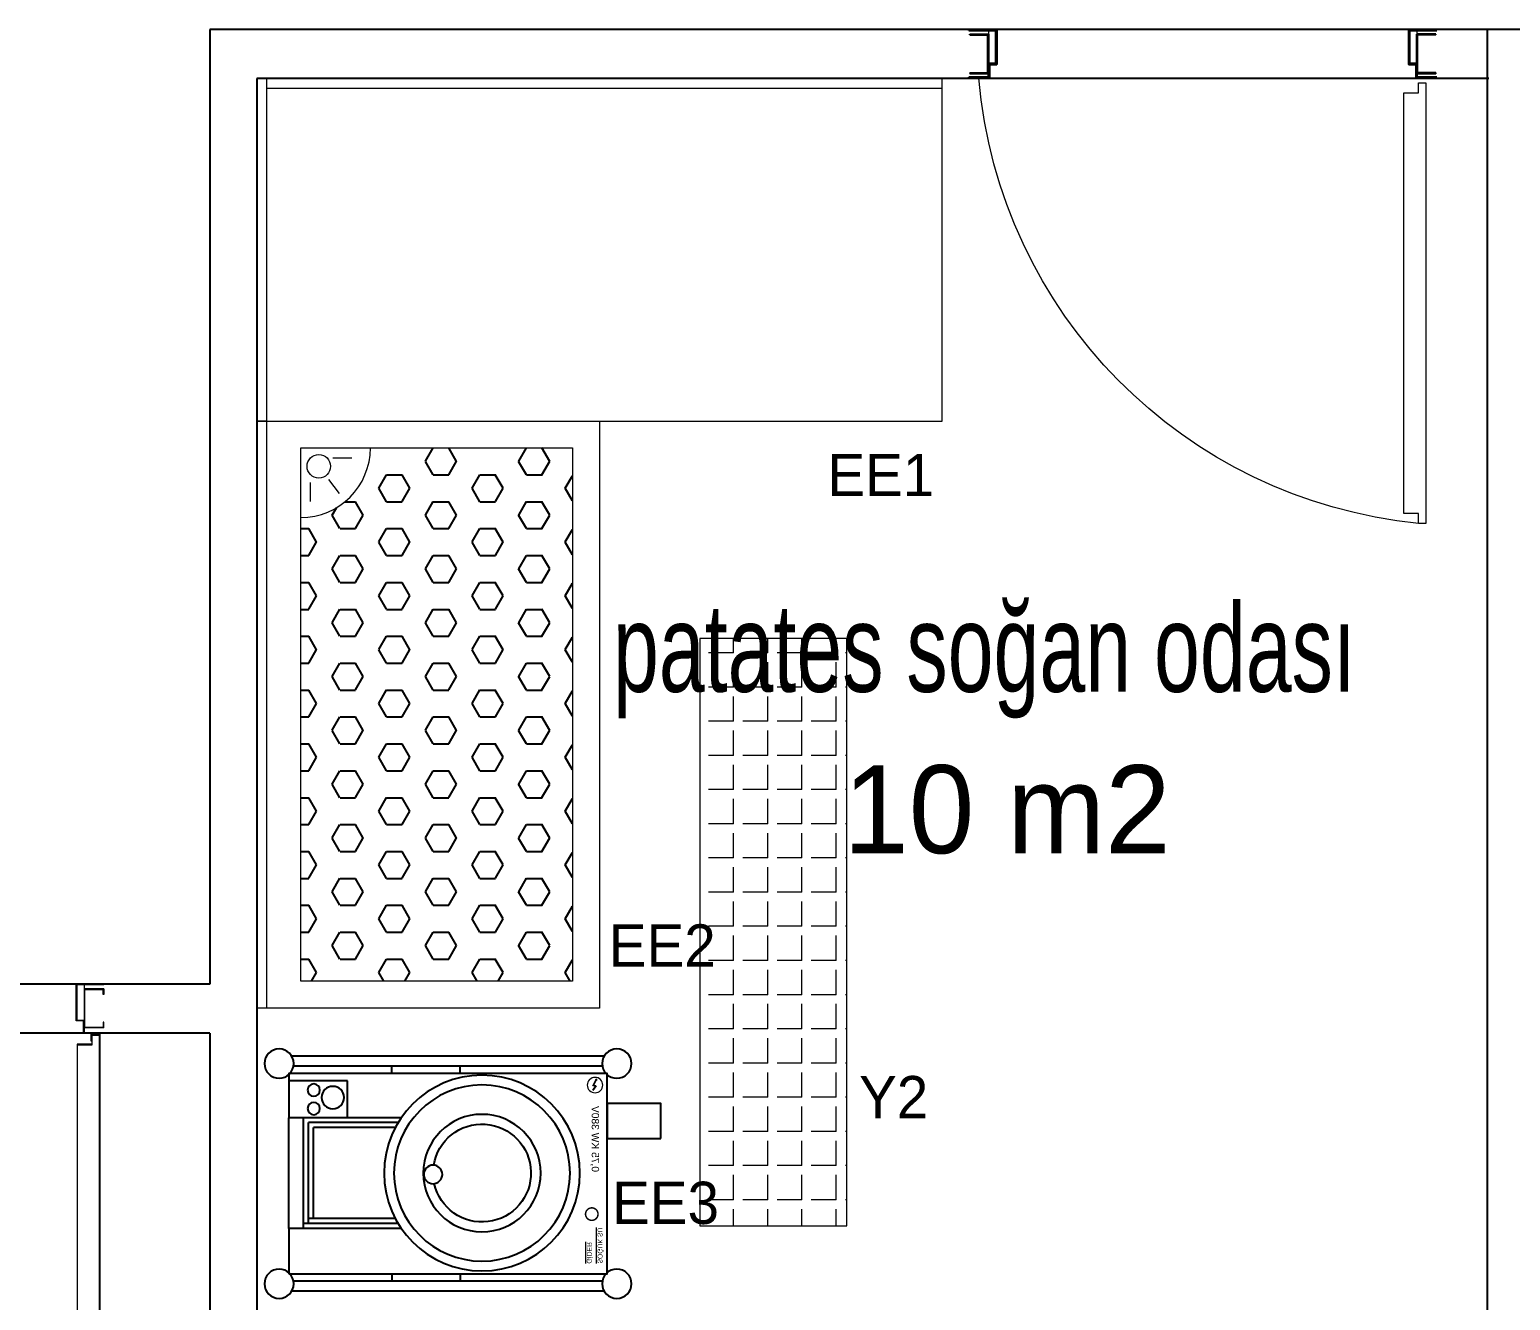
# Model space of a CAD drawing. Header units: millimetres. Extents: x 65390 to 71510, y 46362 to 50796.
# Drawn here: x 69173.1 to 69475.6, y 48489.8 to 48749.6 of the extents above; entities that cross this region are included whole.
import ezdxf
from ezdxf.enums import TextEntityAlignment as Align

# ---------------------------------------------------------------- set-up
doc = ezdxf.new("R2010")
doc.units = ezdxf.units.MM
for name, color, linetype, lineweight in [('IC KAPILI 1050', 140, 'Continuous', 0), ('MIM_Sktürk', 251, 'Continuous', 9), ('TES_SU', 150, 'Continuous', 25)]:
    doc.layers.add(name, color=color, linetype=linetype, lineweight=lineweight)
doc.layers.add('Kıtc-002 Çizgi', color=7, linetype='Continuous')
doc.layers.add('ODP', color=110, linetype='Continuous')
doc.styles.get("Standard").update_dxf_attribs({"font": 'arial.ttf'})
doc.styles.add('TAKSİM', font='GOTHIC.TTF', dxfattribs={"height": 20})

# ---------------------------------------------------------------- blocks, each defined once
blk = doc.blocks.new('A$C62570291')
at = {"color": 3, "lineweight": 0}
for p, q in [((104.53, 239.59), (104.68, 239.59)), ((105.48, 235.54), (105.48, 239.54)), ((105.48, 239.54), (105.48, 235.54)), ((105.48, 239.54), (106.68, 239.54)), ((105.63, 239.54), (105.63, 239.54)), ((105.63, 235.69), (105.63, 239.39)), ((106.68, 239.39), (105.63, 239.39)), ((106.68, 239.54), (106.68, 239.39)), ((112.28, 239.54), (112.28, 239.39)), ((113.48, 239.54), (112.28, 239.54)), ((112.28, 239.39), (113.33, 239.39)), ((113.33, 239.54), (113.33, 239.54)), ((113.33, 235.69), (113.33, 239.39)), ((113.48, 239.54), (113.48, 235.54)), ((114.63, 239.59), (114.48, 239.59)), ((105.48, 235.54), (113.48, 235.54)), ((113.33, 235.69), (105.63, 235.69)), ((105.48, 118.53), (105.48, 114.53)), ((105.48, 114.53), (105.48, 118.53)), ((105.48, 118.53), (113.48, 118.53)), ((105.63, 118.38), (105.63, 114.68)), ((113.33, 118.38), (105.63, 118.38)), ((113.33, 118.38), (113.33, 114.68)), ((113.48, 114.53), (113.48, 118.53)), ((104.53, 114.48), (104.68, 114.48)), ((105.48, 114.53), (106.68, 114.53)), ((106.68, 114.68), (105.63, 114.68)), ((105.63, 114.53), (105.63, 114.53)), ((106.68, 114.53), (106.68, 114.68)), ((112.28, 114.68), (113.33, 114.68)), ((112.28, 114.53), (112.28, 114.68)), ((113.48, 114.53), (112.28, 114.53)), ((113.33, 114.53), (113.33, 114.53)), ((114.63, 114.48), (114.48, 114.48))]:
    blk.add_line(p, q, dxfattribs=at)
at = {"color": 7, "lineweight": 0}
for p, q in [((104.68, 235.54), (105.48, 235.54)), ((104.68, 118.53), (105.48, 118.53))]:
    blk.add_line(p, q, dxfattribs=at)
at = {"color": 3, "lineweight": 0}
for points in [[(114.63, 239.59), (114.63, 235.39), (112.03, 235.39), (112.03, 233.89), (104.53, 233.89), (104.53, 239.59)], [(104.68, 239.59), (104.68, 234.04), (111.88, 234.04), (111.88, 235.54), (114.48, 235.54), (114.48, 239.59)], [(114.63, 114.48), (114.63, 118.68), (112.03, 118.68), (112.03, 120.18), (104.53, 120.18), (104.53, 114.48)], [(104.68, 114.48), (104.68, 120.03), (111.88, 120.03), (111.88, 118.53), (114.48, 118.53), (114.48, 114.48)]]:
    blk.add_lwpolyline(points, dxfattribs=at)
at = {"color": 2, "lineweight": 0}
for points in [[(116.21, 236.96), (114.71, 236.96), (114.71, 238.76), (148.13, 238.76), (148.13, 236.96), (146.63, 236.96), (146.63, 237.08), (148.01, 237.08), (148.01, 238.64), (114.83, 238.64), (114.83, 237.08), (116.21, 237.08)], [(114.83, 238.58), (114.83, 237.08), (116.83, 237.08), (116.83, 234.08), (146.01, 234.08), (146.01, 237.08), (148.01, 237.08), (148.01, 238.58), (147.89, 238.58), (147.89, 237.2), (145.89, 237.2), (145.89, 234.2), (116.95, 234.2), (116.95, 237.2), (114.95, 237.2), (114.95, 238.58)], [(114.83, 115.49), (114.83, 116.99), (116.83, 116.99), (116.83, 119.99), (201.83, 119.99), (201.83, 116.99), (203.83, 116.99), (203.83, 115.49), (203.71, 115.49), (203.71, 116.87), (201.71, 116.87), (201.71, 119.87), (116.95, 119.87), (116.95, 116.87), (114.95, 116.87), (114.95, 115.49)], [(116.21, 117.11), (114.71, 117.11), (114.71, 115.31), (203.95, 115.31), (203.95, 117.11), (202.45, 117.11), (202.45, 116.99), (203.83, 116.99), (203.83, 115.43), (114.83, 115.43), (114.83, 116.99), (116.21, 116.99)]]:
    blk.add_lwpolyline(points, close=True, dxfattribs=at)
for centre, radius, start, end in [((110.08, 242.44), 38.44, 276.7975, 351.8055), ((102.5, 102.5), 102.5, 8.1945, 83.2025)]:
    blk.add_arc(centre, radius, start, end, dxfattribs=at)
blk = doc.blocks.new('A$C45FF6976')
at = {"color": 7}
for p, q in [((91.66, 91.55), (92.46, 91.55)), ((101.26, 91.55), (100.46, 91.55)), ((91.66, 4.05, 0), (92.46, 4.05, 0)), ((101.26, 4.05, 0), (100.46, 4.05, 0))]:
    blk.add_line(p, q, dxfattribs=at)
at = {"layer": 'IC KAPILI 1050', "color": 2}
for p, q in [((90.51, 93.4), (0.48, 93.4)), ((0.48, 93.4), (0.48, 91.9)), ((0.48, 91.9), (2.48, 91.9)), ((2.48, 91.9), (2.48, 88.9)), ((2.48, 88.9), (88.51, 88.9))]:
    blk.add_line(p, q, dxfattribs=at)
at = {"layer": 'IC KAPILI 1050'}
for p, q in [((88.51, 88.9), (88.51, 91.9)), ((88.51, 91.9), (90.51, 91.9)), ((90.51, 91.9), (90.51, 93.4))]:
    blk.add_line(p, q, dxfattribs=at)
at = {"layer": 'IC KAPILI 1050', "color": 2}
blk.add_arc((100.05, 101.74, 0), 100.05, 185.6429, 265.1027, dxfattribs=at)
at = {"layer": 'ODP', "color": 3}
for p, q in [((92.46, 95.4), (92.46, 91.55, -4)), ((92.46, 91.55), (92.46, 95.4)), ((92.61, 95.4, -4), (92.46, 95.4)), ((92.61, 95.4), (92.61, 91.7)), ((100.31, 95.4, -4), (100.46, 95.4)), ((100.31, 95.4), (100.31, 91.7)), ((100.46, 95.4), (100.46, 91.55, -4)), ((92.46, 91.55), (100.46, 91.55, -4)), ((100.46, 91.55, -4), (92.46, 91.55)), ((92.61, 91.7), (100.31, 91.7)), ((92.46, 4.05, 0), (92.46, 0.2, 0)), ((92.46, 0.2, 0), (92.46, 4.05, -4)), ((92.46, 4.05, 0), (100.46, 4.05, -4)), ((100.46, 4.05, -4), (92.46, 4.05, 0)), ((92.61, 3.9, 0), (100.31, 3.9, 0)), ((92.61, 0.2, 0), (92.61, 3.9, 0)), ((100.31, 0.2, 0), (100.31, 3.9, 0)), ((100.46, 0.2, 0), (100.46, 4.05, -4)), ((92.61, 0.2, -4), (92.46, 0.2, 0)), ((100.31, 0.2, -4), (100.46, 0.2, 0))]:
    blk.add_line(p, q, dxfattribs=at)
at = {"layer": 'ODP', "color": 3, "lineweight": 30}
for p, q in [((91.51, 0, 0), (91.66, 0, 0)), ((101.41, 0, 0), (101.26, 0, 0))]:
    blk.add_line(p, q, dxfattribs=at)
for points in [[(91.51, 95.6), (91.51, 91.4), (94.31, 91.4), (94.31, 89.9), (101.41, 89.9), (101.41, 95.6)], [(101.26, 95.6), (101.26, 90.05), (94.46, 90.05), (94.46, 91.55), (91.66, 91.55), (91.66, 95.6)]]:
    blk.add_lwpolyline(points, dxfattribs=at)
at = {"layer": 'ODP', "color": 3, "lineweight": 30, "elevation": 0}
for points in [[(91.51, 0), (91.51, 4.2), (94.31, 4.2), (94.31, 5.7), (101.41, 5.7), (101.41, 0)], [(101.26, 0), (101.26, 5.55), (94.46, 5.55), (94.46, 4.05), (91.66, 4.05), (91.66, 0)]]:
    blk.add_lwpolyline(points, dxfattribs=at)
blk = doc.blocks.new('A$C5D77726F')
at = {"layer": 'Kıtc-002 Çizgi'}
for p, q in [((5, 40), (3.5, 40)), ((46, 40), (47.5, 40)), ((14.33, 27.94), (14.33, 5)), ((15.33, 27.3), (15.33, 8)), ((35.93, 27.3), (35.93, 9)), ((36.93, 27.94), (36.93, 5)), ((5, 26), (3.5, 26)), ((16.33, 26.74), (16.33, 9)), ((34.93, 26.74), (34.93, 10)), ((46, 26), (47.5, 26)), ((36.93, 16.94), (44.48, 16.94)), ((44.48, 16.94), (44.48, 5)), ((16.33, 10), (34.93, 10)), ((14.33, 8), (36.93, 8)), ((15.33, 9), (35.93, 9)), ((14.33, 5), (36.93, 5))]:
    blk.add_line(p, q, dxfattribs=at)
blk.add_lwpolyline([(32.72, 80.96), (39.85, 80.96), (39.85, 70), (32.72, 70)], close=True, dxfattribs=at)
for points in [[(5, 5), (5, 70), (46, 70), (46, 5), (36.93, 5)], [(1.5, 69.4), (1.5, 5.6)], [(3.5, 69.04), (3.5, 5.96)], [(47.5, 69.04), (47.5, 5.96)], [(49.5, 69.4), (49.5, 5.6)], [(14.33, 5), (5, 5)]]:
    blk.add_lwpolyline(points, dxfattribs=at)
for centre, radius in [((3, 72), 3), ((48, 72), 3), ((25.63, 44.45), 20), ((25.63, 44.45), 18), ((25.63, 44.45), 12), ((25.35, 34.45), 1.9), ((41.06, 13.98), 2.29), ((38.81, 10.07), 1.26), ((42.6, 10.07), 1.26), ((3, 3), 3), ((48, 3), 3)]:
    blk.add_circle(centre, radius, dxfattribs=at)
blk.add_arc((25.63, 44.45), 10, 279.302, 257.4764, dxfattribs=at)
blk = doc.blocks.new('v-sg')
at = {"layer": 'TES_SU', "linetype": 'Continuous', "const_width": 1.2}
blk.add_lwpolyline([(-5, 0, 1), (5, 0, 1)], format="xyb", close=True, dxfattribs=at)
blk = doc.blocks.new('A$C601B7985')
at = {"layer": 'MIM_Sktürk', "color": 1}
for p, q in [((43.49, 67.8, 10.3), (42.51, 67.12, 10.3)), ((42.54, 67.07, 10.3), (43.44, 67.7, 10.3)), ((43.44, 67.7, 10.3), (43.49, 67.12, 10.3)), ((43.54, 67.21, 10.3), (43.49, 67.8, 10.3)), ((43.49, 67.12, 10.3), (44.66, 67.72, 10.3)), ((44.63, 67.78, 10.3), (43.54, 67.21, 10.3)), ((44.87, 67.87, 10.3), (44.58, 67.85, 10.3)), ((44.58, 67.85, 10.3), (44.62, 67.79, 10.3)), ((44.62, 67.79, 10.3), (44.7, 67.65, 10.3)), ((44.66, 67.72, 10.3), (44.63, 67.78, 10.3)), ((44.87, 67.87, 10.3), (44.7, 67.65, 10.3))]:
    blk.add_line(p, q, dxfattribs=at)
blk.add_circle((43.61, 67.55, 10.3), 1.58, dxfattribs=at)
at = {"layer": 'MIM_Sktürk'}
blk.add_blockref('A$C5D77726F', (0, 0), dxfattribs=at)
at = {"layer": 'MIM_Sktürk', "linetype": 'Continuous', "xscale": 0.2549349402009376, "yscale": 0.2549349402009376, "zscale": 0.2549349402009376}
blk.add_blockref('v-sg', (17.24, 66.88), dxfattribs=at)
at = {"layer": 'MIM_Sktürk', "color": 1}
blk.add_text('0,75 KW 380V', height=1.5, dxfattribs=at).set_placement((25.84, 66.87))
at = {"layer": 'MIM_Sktürk', "lineweight": 5, "char_height": 1, "attachment_point": 1}
for s, insert in [('{\\L\\C5;SOĞUK SU}', (7.12, 69.07)), ('{\\L\\C5;GİDER}', (7.12, 66.87))]:
    blk.add_mtext_dynamic_manual_height_columns(s, width=14.9424, gutter_width=50, heights=[0], dxfattribs=dict(at, insert=insert))

msp = doc.modelspace()

# ---------------------------------------------------------------- hatches: boundary and pattern name
at = {"layer": 'Kıtc-002 Çizgi'}
h = msp.add_hatch(dxfattribs=at)
h.set_pattern_fill('HEX', color=254, style=0)
h.set_pattern_definition([(0, (-4887.048, -3166.4644), (0, 5.49926), [3.175, -6.35]), (120, (-4887.048, -3166.4644), (-4.76249886, -2.74963), [3.175, -6.35]), (60, (-4883.873, -3166.4644), (-4.76249886, 2.74963), [3.175, -6.35])])
edge = h.paths.add_edge_path()
edge.add_line((69284.012, 48664.062), (69284.012, 48555.062))
edge.add_line((69284.012, 48555.062), (69228.512, 48555.062))
edge.add_line((69228.512, 48555.062), (69228.512, 48649.846))
edge.add_arc((69228.512, 48664.062), 14.215, 270, 360)
edge.add_line((69242.727, 48664.062), (69284.012, 48664.062))
at = {"layer": 'MIM_Sktürk'}
h = msp.add_hatch(dxfattribs=at)
h.set_pattern_fill('ANGLE', color=256, angle=90)
h.set_pattern_definition([(90, (113972.005, -12377.848), (-6.985, 4e-16), [5.08, -1.905]), (180, (113972.005, -12377.848), (-9e-16, -6.985), [5.08, -1.905])])
h.paths.add_polyline_path([(69310.046, 48625.078), (69310.046, 48505.078), (69340.046, 48505.078), (69340.046, 48625.078)])

# ---------------------------------------------------------------- linework, layer by layer
for p, q in [((69209.912, 48749.562), (69209.912, 48554.425)), ((69471.238, 48749.562), (69209.912, 48749.562)), ((69732.238, 48749.562), (69470.912, 48749.562)), ((69470.912, 48749.562), (69470.912, 48357.539)), ((69219.512, 48739.562), (69219.512, 48357.562)), ((69471.238, 48739.562), (69219.512, 48739.562)), ((69209.912, 48554.425), (68958.512, 48554.425)), ((69209.912, 48544.425), (68958.512, 48544.425)), ((69209.912, 48544.425), (69209.912, 48357.539))]:
    msp.add_line(p, q)
for p, q in [((69235.064, 48662.023), (69238.951, 48662.023)), ((69230.375, 48656.962), (69230.375, 48653.135)), ((69234.139, 48657.579), (69236.36, 48654.74))]:
    msp.add_line(p, q, dxfattribs=at)
for points in [[(69219.512, 48669.562), (69359.512, 48669.562), (69359.512, 48739.562), (69219.512, 48739.562)], [(69221.512, 48669.562), (69219.512, 48669.562), (69219.512, 48739.562), (69221.512, 48739.562)], [(69221.512, 48737.562), (69359.512, 48737.562), (69359.512, 48739.562), (69221.512, 48739.562)], [(69219.512, 48549.562), (69219.512, 48669.562), (69289.512, 48669.562), (69289.512, 48549.562)], [(69219.512, 48549.562), (69219.512, 48669.562), (69221.512, 48669.562), (69221.512, 48549.562)], [(69228.512, 48555.062), (69228.512, 48664.062), (69284.012, 48664.062), (69284.012, 48555.062)], [(69340.046, 48505.078), (69340.046, 48625.078), (69310.046, 48625.078), (69310.046, 48505.078)]]:
    msp.add_lwpolyline(points, close=True, dxfattribs=at)
msp.add_circle((69232.171, 48660.306), 2.405, dxfattribs=at)
msp.add_arc((69228.512, 48664.062), 14.215, 270, 0, dxfattribs=at)

# ---------------------------------------------------------------- block references
at = {"layer": 'MIM_Sktürk', "xscale": -1}
for name, p, rotation in [('A$C45FF6976', (69364.974, 48648.15), 270), ('A$C62570291', (69302.767, 48658.999), 90)]:
    msp.add_blockref(name, p, dxfattribs=dict(at, rotation=rotation))
at = {"layer": 'MIM_Sktürk', "lineweight": -2, "xscale": -1, "rotation": 270}
msp.add_blockref('A$C601B7985', (69221.065, 48490.221), dxfattribs=at)

# ---------------------------------------------------------------- texts
at = {"style": 'TAKSİM'}
for s, p in [('EE1', (69346.995, 48654.212)), ('EE2', (69302.349, 48558.043)), ('Y2', (69349.623, 48527.052)), ('EE3', (69303.024, 48505.446))]:
    msp.add_text(s, height=8.64, dxfattribs=at).set_placement(p, align=Align.CENTER)
at = {"style": 'TAKSİM', "width": 0.7}
msp.add_text('patates soğan odası', height=18, dxfattribs=at).set_placement((69292.278, 48614.211))
at = {"style": 'TAKSİM'}
msp.add_text('10 m2', height=18, dxfattribs=at).set_placement((69339.333, 48581.219))

doc.saveas('drawing.dxf')
